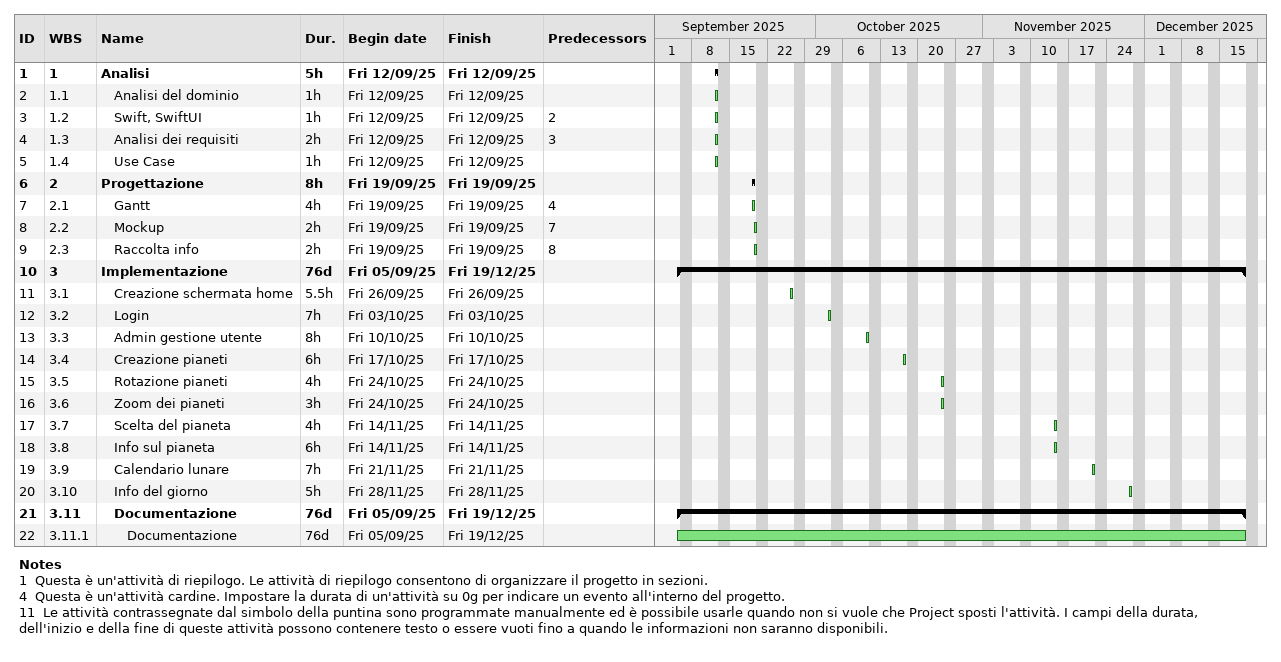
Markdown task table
| ID | WBS | Task | Duration | Start | Finish | Predecessors |
|---|---|---|---|---|---|---|
| 1 | 1 | **Analisi** | 5h | 2025-09-12 | 2025-09-12 |  |
| 2 | 1.1 | Analisi del dominio | 1h | 2025-09-12 | 2025-09-12 |  |
| 3 | 1.2 | Swift, SwiftUI | 1h | 2025-09-12 | 2025-09-12 | 2 |
| 4 | 1.3 | Analisi dei requisiti | 2h | 2025-09-12 | 2025-09-12 | 3 |
| 5 | 1.4 | Use Case | 1h | 2025-09-12 | 2025-09-12 |  |
| 6 | 2 | **Progettazione** | 8h | 2025-09-19 | 2025-09-19 |  |
| 7 | 2.1 | Gantt | 4h | 2025-09-19 | 2025-09-19 | 4 |
| 8 | 2.2 | Mockup | 2h | 2025-09-19 | 2025-09-19 | 7 |
| 9 | 2.3 | Raccolta info | 2h | 2025-09-19 | 2025-09-19 | 8 |
| 10 | 3 | **Implementazione** | 76d | 2025-09-05 | 2025-12-19 |  |
| 11 | 3.1 | Creazione schermata home | 5.5h | 2025-09-26 | 2025-09-26 |  |
| 12 | 3.2 | Login | 7h | 2025-10-03 | 2025-10-03 |  |
| 13 | 3.3 | Admin gestione utente | 8h | 2025-10-10 | 2025-10-10 |  |
| 14 | 3.4 | Creazione pianeti | 6h | 2025-10-17 | 2025-10-17 |  |
| 15 | 3.5 | Rotazione pianeti | 4h | 2025-10-24 | 2025-10-24 |  |
| 16 | 3.6 | Zoom dei pianeti | 3h | 2025-10-24 | 2025-10-24 |  |
| 17 | 3.7 | Scelta del pianeta | 4h | 2025-11-14 | 2025-11-14 |  |
| 18 | 3.8 | Info sul pianeta | 6h | 2025-11-14 | 2025-11-14 |  |
| 19 | 3.9 | Calendario lunare | 7h | 2025-11-21 | 2025-11-21 |  |
| 20 | 3.10 | Info del giorno | 5h | 2025-11-28 | 2025-11-28 |  |
| 21 | 3.11 | **Documentazione** | 76d | 2025-09-05 | 2025-12-19 |  |
| 22 | 3.11.1 | Documentazione | 76d | 2025-09-05 | 2025-12-19 |  |

Notes
- 1: Questa è un'attività di riepilogo. Le attività di riepilogo consentono di organizzare il progetto in sezioni.
- 4: Questa è un'attività cardine. Impostare la durata di un'attività su 0g per indicare un evento all'interno del progetto.
- 11: Le attività contrassegnate dal simbolo della puntina sono programmate manualmente ed è possibile usarle quando non si vuole che Project sposti l'attività. I campi della durata, dell'inizio e della fine di queste attività possono contenere testo o essere vuoti fino a quando le informazioni non saranno disponibili.
